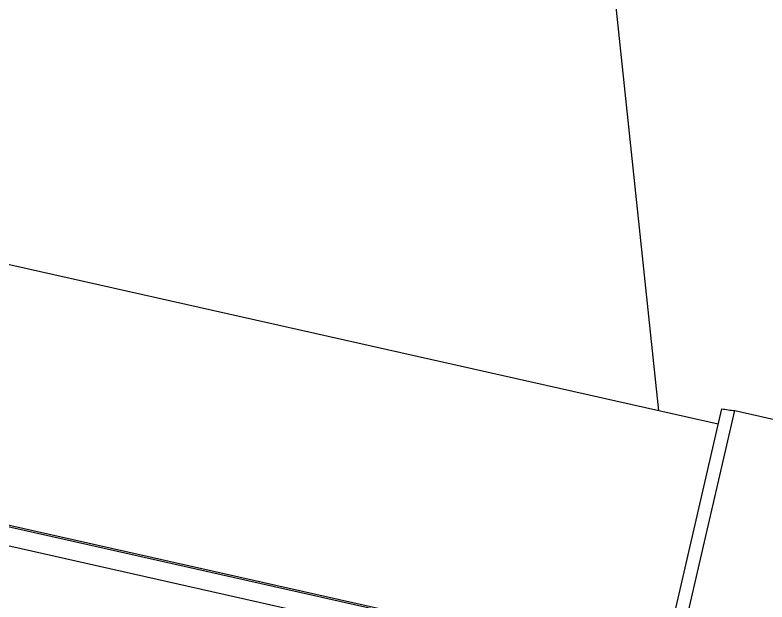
# Model space of a CAD drawing. Header units: millimetres. Extents: x 15 to 1184, y 5 to 836.
# Drawn here: x 872.12 to 878.93, y 623.25 to 628.56 of the extents above; entities that cross this region are included whole.
import ezdxf

# ---------------------------------------------------------------- set-up
doc = ezdxf.new("R2010")
doc.units = ezdxf.units.MM
doc.layers.get('0').update_dxf_attribs({"lineweight": 18})

msp = doc.modelspace()

# ---------------------------------------------------------------- linework, layer by layer
at = {"color": 7, "linetype": 'Continuous', "lineweight": 25}
for p, q in [((877.9506, 624.9761), (877.3222, 630.9259)), ((878.4866, 624.8556), (869.2068, 626.9425)), ((872.7899, 599.6504), (878.6377, 624.9786)), ((874.6954, 608.4347), (878.5189, 624.9954)), ((878.6377, 624.9786), (879.5777, 624.7672)), ((868.6895, 624.7019), (877.9693, 622.615)), ((877.9655, 622.5984), (868.8949, 624.6382)), ((868.4391, 624.5707), (877.8148, 622.4623))]:
    msp.add_line(p, q, dxfattribs=at)
msp.add_arc((878.7378, 626.1124), 1.1382, 258.9112, 264.95221, dxfattribs=at)

doc.saveas('drawing.dxf')
